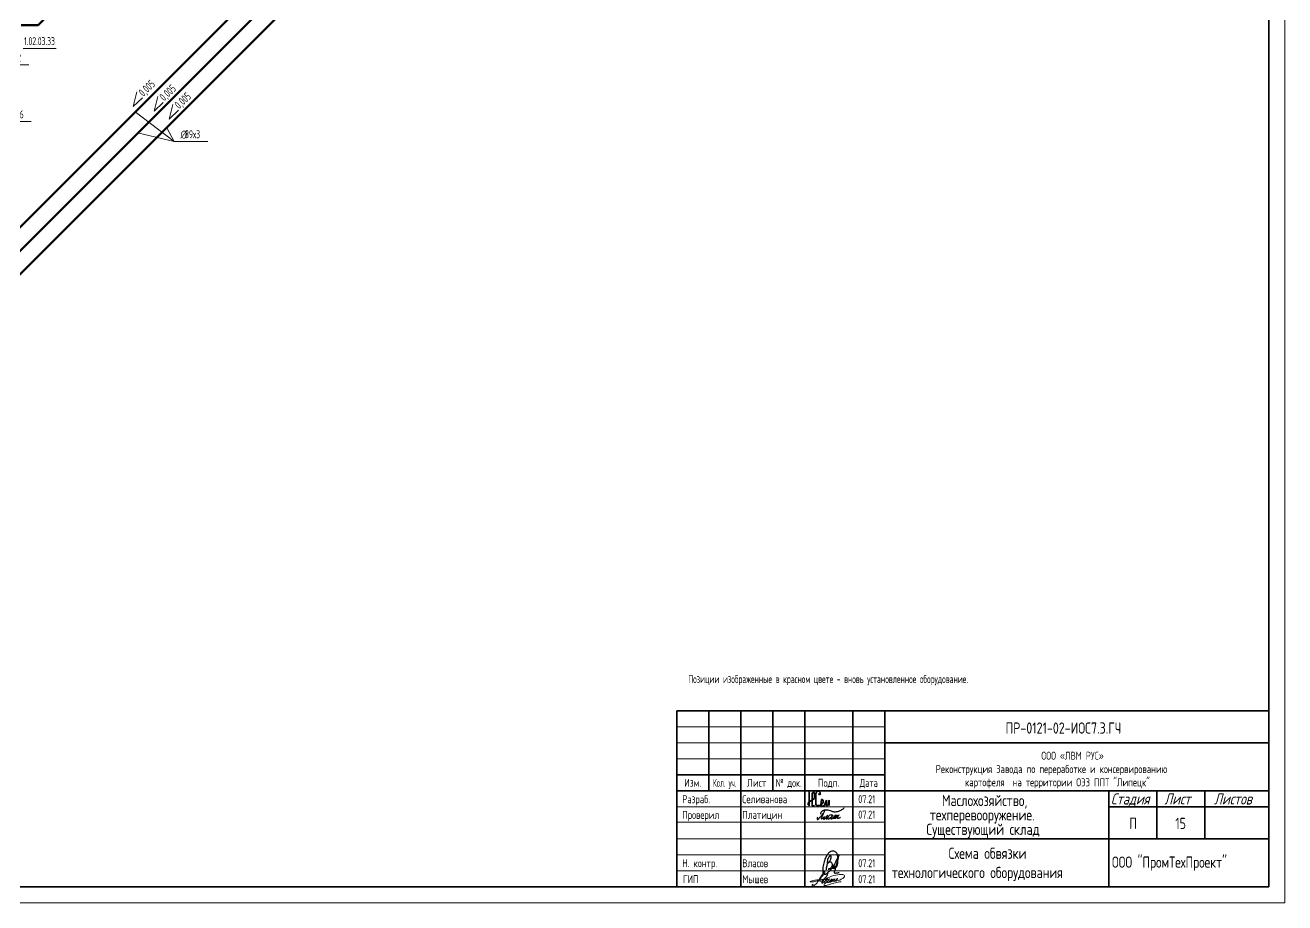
# Model space of a CAD drawing. Header units: millimetres. Extents: x -2281 to 17340, y -2563 to 4166.
# Drawn here: x 5666.5 to 6060, y 0 to 274.3 of the extents above; entities that cross this region are included whole.
import ezdxf
from ezdxf.enums import TextEntityAlignment as Align

# ---------------------------------------------------------------- set-up
doc = ezdxf.new("R2010")
doc.units = ezdxf.units.MM
for name, pattern in [('K5LT32775', [0]), ('K5LT32781', [0]), ('K5LT32783', [0]), ('K5LT32788', [0]), ('K5LT_BASIC', [0]), ('K5LT_THIN', [0]), ('СПЛОШНАЯ', [1089000000.0, 99000000.0, 990000000.0])]:
    doc.linetypes.add(name, pattern=pattern)
doc.layers.add('Системный слой', color=7, linetype='Continuous')
doc.styles.add('KTEXTSTYLE', font='GOST_AU.SHX', dxfattribs={"width": 0.96, "height": 5})
doc.styles.add('ГОСТ 2.304', font='CS_Gost2304.shx')

# ---------------------------------------------------------------- blocks, each defined once
blk = doc.blocks.new('U1413')
at = {"layer": 'Системный слой', "color": 7, "linetype": 'K5LT_THIN', "lineweight": 13}
for q in [(5710.68, 242.22), (5723.47, 237.98)]:
    blk.add_line((5712.99, 237.98), q, dxfattribs=at)
at = {"layer": 'Системный слой', "color": 7, "char_height": 2.5, "attachment_point": 1, "style": 'KTEXTSTYLE'}
for s, insert in [('\\H3.5;\\W0.965;\\Q15;\\Q0;\\W0.715;\\H2.50;∅', (5714.99, 241.48)), ('\\H3.5;\\W0.965;\\Q15;\\Q0;\\W0.715;\\H2.50;89х3', (5716.31, 241.48))]:
    blk.add_mtext(s, dxfattribs=dict(at, insert=insert))
blk = doc.blocks.new('U1435')
at = {"layer": 'Системный слой', "color": 7, "linetype": 'K5LT_THIN', "lineweight": 13}
for q in [(5638.18, 249.96), (5667.59, 261.93)]:
    blk.add_line((5653.33, 261.93), q, dxfattribs=at)
at = {"layer": 'Системный слой', "color": 7, "insert": (5655.33, 265.43), "char_height": 2.5, "attachment_point": 1, "style": 'KTEXTSTYLE'}
blk.add_mtext('\\H3.5;\\W0.965;\\Q15;\\Q0;\\W0.715;\\H2.50;{\\c255;1.04.08.32}', dxfattribs=at)
blk = doc.blocks.new('U1443')
at = {"layer": 'Системный слой', "color": 7, "linetype": 'K5LT_THIN', "lineweight": 13}
for q in [(5645.46, 246.54), (5668.35, 244.16)]:
    blk.add_line((5654.1, 244.16), q, dxfattribs=at)
at = {"layer": 'Системный слой', "color": 7, "insert": (5656.1, 247.66), "char_height": 2.5, "attachment_point": 1, "style": 'KTEXTSTYLE'}
blk.add_mtext('\\H3.5;\\W0.965;\\Q15;\\Q0;\\W0.715;\\H2.50;{\\c255;1.04.08.36}', dxfattribs=at)
blk = doc.blocks.new('T73')
at = {"layer": 'Системный слой', "color": 7, "linetype": 'K5LT_THIN', "lineweight": 13}
for q in [(5701.35, 253.43), (5703.07, 251.61)]:
    blk.add_line((5700.17, 248.86), q, dxfattribs=at)
at = {"layer": 'Системный слой', "color": 7, "insert": (5701.61, 253.67), "char_height": 2.5, "attachment_point": 1, "rotation": 43.441, "style": 'KTEXTSTYLE'}
blk.add_mtext('\\H3.5;\\W0.965;\\Q15;\\Q0;\\W0.715;\\H2.50;0,005', dxfattribs=at)
blk = doc.blocks.new('T74')
at = {"layer": 'Системный слой', "color": 7, "linetype": 'K5LT_THIN', "lineweight": 13}
for q in [(5707.9, 252.01), (5709.61, 250.19)]:
    blk.add_line((5706.71, 247.44), q, dxfattribs=at)
at = {"layer": 'Системный слой', "color": 7, "insert": (5708.15, 252.25), "char_height": 2.5, "attachment_point": 1, "rotation": 43.441, "style": 'KTEXTSTYLE'}
blk.add_mtext('\\H3.5;\\W0.965;\\Q15;\\Q0;\\W0.715;\\H2.50;0,005', dxfattribs=at)
blk = doc.blocks.new('T75')
at = {"layer": 'Системный слой', "color": 7, "linetype": 'K5LT_THIN', "lineweight": 13}
for q in [(5712.59, 249.56), (5714.31, 247.74)]:
    blk.add_line((5711.4, 244.99), q, dxfattribs=at)
at = {"layer": 'Системный слой', "color": 7, "insert": (5712.85, 249.8), "char_height": 2.5, "attachment_point": 1, "rotation": 43.441, "style": 'KTEXTSTYLE'}
blk.add_mtext('\\H3.5;\\W0.965;\\Q15;\\Q0;\\W0.715;\\H2.50;0,005', dxfattribs=at)
blk = doc.blocks.new('U36')
at = {"layer": 'Системный слой', "color": 5, "linetype": 'K5LT_BASIC', "lineweight": 35, "true_color": 0x0000ff}
for p, q in [((691.75, 31.09), (692.29, 31.53)), ((692.08, 34.7), (692.08, 32.6)), ((692.08, 32.6), (692.08, 31.3)), ((692.29, 31.53), (693.75, 32.46)), ((693.14, 34.29), (692.99, 33.92)), ((692.99, 33.92), (692.99, 32.46)), ((692.99, 32.46), (692.99, 31.83)), ((692.99, 31.83), (692.99, 30.46)), ((693.14, 34.29), (693.41, 34.58)), ((693.41, 34.58), (693.52, 34.43)), ((693.52, 34.43), (693.66, 34.15)), ((693.66, 34.15), (693.75, 33.48)), ((693.75, 33.48), (693.75, 33.08)), ((693.75, 33.08), (693.75, 32.83)), ((693.75, 32.83), (693.75, 32.46)), ((694.31, 34.44), (694.16, 33.96)), ((694.16, 33.96), (694.16, 33.69)), ((694.16, 33.69), (694.16, 33.47)), ((694.16, 33.47), (694.16, 33.14)), ((694.16, 33.14), (694.16, 33.02)), ((694.16, 33.02), (694.16, 32)), ((694.16, 32), (694.16, 31.49)), ((694.16, 31.49), (694.16, 31.01)), ((694.47, 34.56), (694.31, 34.44)), ((694.57, 34.65), (694.47, 34.56)), ((694.7, 34.74), (694.57, 34.65)), ((694.85, 34.74), (694.7, 34.74)), ((695.12, 34.74), (694.85, 34.74)), ((695.29, 34.56), (695.12, 34.74)), ((695.12, 34), (695.12, 33.75)), ((695.12, 33.75), (695.29, 33.69)), ((695.41, 34.44), (695.29, 34.56)), ((695.29, 33.69), (695.41, 33.6)), ((695.53, 34.3), (695.41, 34.44)), ((695.41, 33.6), (695.53, 33.69)), ((695.53, 34.05), (695.53, 34.3)), ((695.53, 33.87), (695.53, 34.05)), ((695.53, 33.69), (695.53, 33.87)), ((695.93, 32.14), (695.74, 30.43)), ((696.11, 32.14), (695.93, 32.14)), ((696.42, 32), (696.11, 32.14)), ((696.42, 31.49), (696.42, 32)), ((696.42, 31.25), (696.42, 31.49)), ((697.17, 31.37), (697.46, 32)), ((697.22, 31.46), (697.46, 32)), ((697.32, 31.68), (697.22, 31.46)), ((697.46, 32), (697.32, 31.68)), ((697.46, 32), (697.34, 31.57)), ((697.34, 31.57), (697.34, 31.25)), ((698.02, 31.25), (698.28, 32)), ((698.28, 32), (698.28, 31.41)), ((691.75, 30.47), (691.75, 31.09)), ((692.08, 30.2), (691.75, 30.47)), ((692.08, 31.3), (692.08, 30.2)), ((692.99, 30.46), (692.99, 30.15)), ((692.99, 30.15), (693.16, 30.15)), ((693.16, 30.15), (693.75, 30.31)), ((694.16, 31.01), (694.16, 30.55)), ((694.16, 30.55), (694.31, 30.31)), ((694.31, 30.31), (694.57, 30.31)), ((694.57, 30.31), (695.21, 30.31)), ((695.21, 30.31), (695.74, 30.43)), ((695.74, 30.43), (696.11, 30.78)), ((695.74, 30.43), (695.93, 30.09)), ((695.93, 30.09), (696.26, 30.09)), ((696.11, 30.78), (696.42, 31.25)), ((696.26, 30.09), (696.8, 30.26)), ((696.8, 30.26), (697.17, 31.37)), ((697.34, 31.25), (697.34, 30.81)), ((697.34, 30.81), (697.34, 30.43)), ((697.34, 30.43), (697.46, 30.26)), ((697.46, 30.26), (697.74, 30.26)), ((697.74, 30.26), (698.02, 30.62)), ((698.02, 30.62), (698.02, 31.25)), ((698.28, 31.41), (698.28, 30.81)), ((698.28, 30.81), (698.28, 30.44)), ((698.28, 30.44), (698.44, 30.26))]:
    blk.add_line(p, q, dxfattribs=at)
blk = doc.blocks.new('Из_буфера17084')
at = {"color": 5, "linetype": 'K5LT_BASIC', "lineweight": 35, "true_color": 0x0000ff}
for p, q in [((0, 55), (185, 55)), ((0, 0), (0, 55)), ((10, 50), (10, 55)), ((20, 0), (20, 55)), ((30, 50), (30, 55)), ((40, 0), (40, 55)), ((55, 0), (55, 55)), ((65, 0), (65, 55)), ((185, 0), (185, 55)), ((10, 45), (10, 50)), ((30, 45), (30, 50)), ((10, 40), (10, 45)), ((30, 40), (30, 45)), ((65, 45), (135, 45)), ((135, 45), (185, 45)), ((10, 35), (10, 40)), ((30, 35), (30, 40)), ((0, 35), (20, 35)), ((10, 30), (10, 35)), ((20, 35), (40, 35)), ((30, 30), (30, 35)), ((40, 35), (55, 35)), ((55, 35), (65, 35)), ((0, 30), (20, 30)), ((20, 30), (40, 30)), ((40, 30), (55, 30)), ((55, 30), (65, 30)), ((65, 30), (135, 30)), ((135, 30), (185, 30)), ((135, 15), (135, 30)), ((150, 15), (150, 30)), ((165, 15), (165, 30)), ((135, 25), (150, 25)), ((150, 25), (165, 25)), ((165, 25), (185, 25)), ((65, 15), (135, 15)), ((135, 0), (135, 15)), ((135, 15), (185, 15)), ((0, 0), (185, 0))]:
    blk.add_line(p, q, dxfattribs=at)
at = {"color": 7, "linetype": 'K5LT_THIN', "lineweight": 13}
for p, q in [((0, 50), (65, 50)), ((0, 45), (65, 45)), ((0, 40), (65, 40)), ((0, 25), (65, 25)), ((0, 20.18), (65, 20.18)), ((0, 15), (65, 15)), ((0, 10), (65, 10)), ((0, 5), (65, 5))]:
    blk.add_line(p, q, dxfattribs=at)
at = {"color": 5, "ltscale": 100}
for points, knots in [([(45.13, 22.72), (45.08, 22.75), (44.95, 22.82), (45.08, 23.15), (45.22, 23.53), (45.69, 23.86), (46.35, 24.11), (47.14, 24.13), (47.88, 23.85), (48.45, 23.71), (49.08, 23.41), (49.82, 23.5), (50.56, 23.57), (51.12, 23.85), (51.62, 24.1), (52.06, 24.41), (52.25, 24.67), (52.33, 24.78)], [0, 0, 0, 0, 0.431797, 1.178489, 2.461486, 4.121286, 5.746491, 8.576653, 10.665684, 12.489392, 13.66502, 16.533624, 18.614946, 20.018616, 21.839218, 23.452402, 24.593608, 24.593608, 24.593608, 24.593608]), ([(46.31, 23.98), (46.16, 23.66), (45.88, 23.03), (45.5, 22.22), (45.25, 21.69), (45.1, 21.39), (45.2, 21.2), (45.59, 21.39), (45.86, 21.64), (46.12, 21.87), (46.29, 22.1), (45.92, 21.63), (45.9, 21.46), (45.79, 20.97), (46.45, 21.35), (46.69, 21.8), (47.05, 22.18), (47.28, 22.6), (46.83, 21.86), (46.8, 21.61), (46.63, 21.18), (47.01, 21.23), (47.24, 21.5), (47.38, 21.92), (47.61, 22.28), (47.93, 22.53), (48.36, 22.6), (48.5, 22.2), (48.34, 21.68), (47.86, 21.45), (47.47, 21.04), (47.2, 21.3), (47.28, 21.56), (47.32, 21.73), (47.35, 21.81)], [0, 0, 0, 0, 3.072465, 5.93997, 7.549067, 8.315184, 8.518632, 9.297948, 11.017233, 12.177, 12.274236, 13.253162, 14.373883, 15.056044, 16.321571, 18.238062, 20.462871, 20.485404, 22.259679, 23.256478, 24.22225, 24.572838, 25.944, 27.118904, 28.372944, 29.551905, 30.631397, 31.314613, 32.797992, 34.860972, 36.035272, 36.592578, 37.46905, 38.152896, 38.152896, 38.152896, 38.152896]), ([(43.98, 21.76), (43.94, 21.64), (43.86, 21.42), (43.84, 21.18), (43.85, 20.95), (44.32, 21.18), (44.62, 21.6), (45.24, 22.25), (45.6, 22.7), (45.77, 22.9)], [0, 0, 0, 0, 1.023251, 1.999254, 2.203937, 2.749575, 5.025767, 7.694552, 10.021415, 10.021415, 10.021415, 10.021415]), ([(48.78, 22.48), (48.64, 22.26), (48.44, 21.96), (48.21, 21.63), (48.14, 21.44), (48.12, 21.3), (48.26, 21.19), (48.58, 21.39), (49.02, 21.78), (49.51, 22.16), (49.7, 22.58), (49.45, 22.07), (49.33, 21.92), (49.13, 21.51), (49.03, 21.3), (48.86, 21.13), (49.39, 21.68), (49.57, 21.85), (49.84, 22.16), (50.02, 22.32), (50.12, 22.42), (50.21, 22.4), (50.1, 22.3), (50.07, 22.13), (49.82, 21.79), (49.71, 21.67), (49.5, 21.22), (49.56, 21.42), (49.76, 21.57), (50, 21.82), (50.24, 22.06), (50.47, 22.25), (50.56, 22.43), (50.77, 22.48), (50.47, 22.2), (50.45, 21.98), (50.2, 21.69), (50.16, 21.5), (50.13, 21.33), (50.34, 21.47), (50.64, 21.52), (50.96, 21.64), (51.21, 21.73)], [0, 0, 0, 0, 2.193491, 3.122776, 3.412184, 3.931225, 4.186345, 4.742983, 6.660993, 9.724043, 9.751678, 10.435587, 11.882862, 13.100447, 13.895457, 13.907935, 15.185275, 16.601835, 17.647571, 18.376745, 18.721837, 18.822471, 18.959217, 19.597164, 20.649189, 21.936885, 22.537547, 22.589821, 23.541509, 24.655442, 25.570131, 26.450208, 27.158429, 27.347227, 27.878565, 29.071398, 29.999172, 30.768503, 30.875904, 31.303409, 31.983017, 34.104674, 34.104674, 34.104674, 34.104674])]:
    blk.add_open_spline(points, degree=3, knots=knots, dxfattribs=at)
at = {"color": 5, "linetype": 'СПЛОШНАЯ', "lineweight": 25}
blk.add_open_spline([(46.77, 5.33), (46.78, 5.43), (46.8, 5.65), (46.85, 6.03), (46.93, 6.42), (47, 6.84), (47.09, 7.18), (47.09, 7.49), (47.16, 7.76), (47.18, 8.04), (47.22, 8.33), (47.24, 8.58), (47.29, 8.76), (47.32, 8.95), (47.51, 9.07), (47.53, 9.3), (47.69, 9.4), (47.73, 9.54), (47.83, 9.66), (47.94, 9.73), (48.07, 9.77), (48.19, 9.7), (48.17, 9.59), (48.17, 9.47), (48.21, 9.34), (48.16, 9.18), (48.16, 8.97), (48.07, 8.71), (47.98, 8.32), (47.73, 7.89), (47.5, 7.65), (47.26, 7.38), (47.61, 7.72), (47.8, 7.81), (48.04, 7.82), (48.33, 7.76), (48.48, 7.42), (48.58, 7.06), (48.53, 6.68), (48.5, 6.31), (48.3, 5.98), (48.1, 5.7), (47.76, 5.56), (47.61, 5.59), (47.29, 5.56), (47.38, 5.56), (47.48, 5.57), (47.64, 5.58), (47.81, 5.58), (47.94, 5.64), (48.07, 5.7), (48.18, 5.82), (48.27, 5.95), (48.37, 6.08), (48.43, 6.27), (48.57, 6.41), (48.68, 6.54), (48.81, 6.64), (48.88, 6.76), (49.02, 6.83), (49.06, 6.68), (48.98, 6.56), (48.97, 6.38), (48.89, 6.21), (48.86, 6.03), (48.8, 5.83), (48.78, 5.72), (48.72, 5.54), (48.81, 5.79), (48.92, 5.87), (48.98, 6.03), (49.07, 6.17), (49.25, 6.26), (49.34, 6.43), (49.45, 6.48), (49.57, 6.55), (49.31, 6.34), (49.3, 6.21), (49.2, 6.06), (49.18, 5.9), (49.12, 5.78), (49.14, 5.63), (49.29, 5.65), (49.42, 5.72), (49.66, 5.88), (49.88, 6.17), (50.09, 6.51), (50.23, 6.89), (50.32, 7.3), (50.36, 7.81), (50.38, 8.36), (50.39, 8.94), (50.31, 9.5), (50.25, 10.05), (50.03, 10.51), (49.76, 10.88), (49.3, 11.09), (48.76, 11.17), (48.1, 11.05), (47.56, 10.71), (47.16, 10.24), (46.85, 9.74), (46.56, 9.17), (46.28, 8.51), (46.09, 7.76), (45.84, 6.95), (45.71, 6.12), (45.6, 5.36), (45.63, 4.73), (45.76, 4.28), (45.99, 4.01), (46.22, 3.97), (46.47, 3.91), (46.82, 4.18), (47.25, 4.42), (47.64, 4.86), (48.05, 5.25), (48.45, 5.68), (48.77, 6.23), (49.23, 6.83), (49.58, 7.57), (49.92, 8.21), (50.1, 8.71), (50.3, 9.03), (50.43, 9.32), (50.53, 9.55), (50.62, 9.76), (50.68, 9.9), (50.78, 10.18), (50.61, 9.68), (50.53, 9.44), (50.46, 8.98), (50.34, 8.53), (50.22, 8.09), (50.12, 7.72), (50.01, 7.28), (49.88, 6.82), (49.73, 6.37), (49.66, 5.98), (49.52, 5.57), (49.4, 5.12), (49.23, 4.76), (49.19, 4.26), (49.68, 4.31), (50.02, 4.38), (50.39, 4.41), (50.61, 4.47), (50.73, 4.49)], degree=3, knots=[0, 0, 0, 0, 0.307065, 0.645513, 1.141941, 1.528337, 1.899022, 2.19853, 2.458747, 2.726472, 3.041406, 3.3405, 3.483048, 3.604864, 3.900766, 4.078346, 4.224781, 4.411884, 4.503687, 4.671076, 4.803081, 4.898228, 5.034103, 5.089759, 5.261669, 5.411215, 5.600281, 5.869738, 6.244996, 6.793178, 7.299755, 7.356523, 7.718758, 7.928414, 8.121472, 8.408884, 8.755636, 9.137139, 9.531942, 9.894345, 10.255487, 10.641946, 10.952547, 11.194175, 11.365843, 11.384528, 11.443247, 11.681175, 11.848056, 11.953202, 12.088858, 12.285634, 12.433033, 12.551144, 12.791509, 13.008067, 13.12532, 13.309879, 13.478031, 13.580555, 13.65575, 13.850925, 14.019278, 14.18007, 14.411251, 14.575473, 14.759923, 14.816857, 14.998839, 15.124627, 15.298671, 15.467353, 15.643877, 15.87278, 15.98894, 16.025675, 16.230544, 16.435071, 16.559082, 16.734083, 16.898304, 16.991931, 17.083783, 17.276019, 17.474415, 17.923645, 18.343597, 18.683301, 19.133269, 19.609134, 20.204354, 20.783711, 21.357358, 21.897074, 22.424787, 22.869572, 23.249454, 23.888416, 24.497712, 25.22397, 25.758185, 26.327301, 26.977667, 27.679495, 28.481732, 29.297835, 30.189654, 31.017342, 31.58479, 32.089274, 32.398345, 32.579917, 32.776181, 33.123166, 33.800166, 34.302104, 34.861353, 35.50978, 36.043601, 36.774716, 37.762754, 38.49424, 38.952323, 39.339493, 39.62961, 39.902032, 40.093501, 40.299822, 40.415435, 40.760147, 41.050796, 41.440785, 42.033287, 42.488406, 42.793512, 43.212654, 43.842274, 44.207569, 44.644044, 45.034942, 45.500194, 46.034585, 46.302994, 46.72433, 47.095092, 47.449604, 47.79943, 47.79943, 47.79943, 47.79943], dxfattribs=at)
at = {"color": 5, "lineweight": 13}
for points, knots in [([(45.82, 3.66), (45.98, 3.9), (46.21, 4.26), (46.34, 4.67), (46.31, 5.12), (45.54, 3.99), (45.1, 3.3), (44.28, 1.87), (43.59, 0.92), (43.05, 0.46), (42.68, 0.18), (42.4, 0.3), (42.22, 0.7), (42.54, 0.8), (42.76, 0.87)], [0, 0, 0, 0, 6.284693, 9.320474, 10.7028, 14.159521, 27.560812, 39.892251, 48.410407, 54.395744, 56.198712, 58.40461, 60.334938, 64.443024, 64.443024, 64.443024, 64.443024]), ([(45.74, 3.74), (45.49, 3.39), (45.13, 2.9), (44.72, 2.34), (44.6, 1.85), (45.08, 1.68), (45.72, 1.97), (46.38, 2.83), (46.89, 3.38), (47.51, 4.61), (46.54, 2.98), (46.16, 2.28), (45.37, 1.54), (45.24, 0.92), (46.25, 1.59), (46.51, 1.98), (47.49, 3.14), (46.54, 1.96), (45.96, 1.14), (46.79, 1.38), (47.05, 1.79), (46.94, 2.03), (46.89, 2.14)], [0, 0, 0, 0, 9.484815, 13.736551, 16.722874, 18.440188, 23.790574, 31.629006, 41.675293, 46.218039, 51.067257, 68.169736, 73.547001, 74.702959, 80.578822, 87.347467, 92.924006, 102.634203, 105.699849, 110.724111, 113.68715, 116.26144, 116.26144, 116.26144, 116.26144]), ([(46.81, 2.06), (46.91, 2.11), (47.17, 2.24), (47.94, 2.65), (47.58, 2.31), (47.38, 2.07), (47.21, 1.78), (47.04, 1.38), (47.37, 1.36), (47.82, 1.61), (48.77, 2.8), (48.09, 2.03), (47.69, 1.74), (47.93, 1.35), (48.43, 1.89), (48.67, 1.96), (49.02, 2.52), (48.67, 2.16), (48.62, 2.02), (48.36, 1.66), (48.69, 1.63), (48.91, 1.9), (49.2, 2.08), (49.7, 2.64), (49.26, 2.24), (49.16, 2.06), (48.99, 1.67), (49.37, 1.74), (49.66, 1.94), (49.97, 2.25), (50.22, 2.42), (50.2, 2.63), (50.08, 2.4), (49.92, 2.24), (49.7, 2.01), (49.68, 1.69), (50.27, 1.95), (50.89, 2.06), (51.78, 2.57), (52.43, 3.02), (52.45, 3.72), (51.5, 3.92), (49.99, 3.81), (48.15, 3.23), (46.44, 2.56), (45.03, 2.19), (43.51, 1.74), (42.48, 1.45), (41.32, 1.63), (43.1, 2.09), (43.83, 2.14), (44.91, 2.23), (45.74, 2.32), (46.39, 2.37), (46.85, 2.17), (46.96, 1.81), (46.72, 1.32), (46.38, 1.04), (45.84, 0.5), (46.54, 0.36), (47.33, 0.63), (48.74, 1.01), (50.16, 1.38), (51.05, 1.55), (51.36, 1.61)], [0, 0, 0, 0, 3.038527, 7.928844, 9.086014, 12.097675, 15.528547, 17.66595, 19.070802, 21.454693, 30.967705, 34.235814, 39.209699, 39.978208, 43.376179, 49.785578, 51.259744, 52.554811, 57.050509, 58.414551, 59.41587, 62.54853, 65.780871, 69.329301, 71.355427, 74.592241, 76.413962, 77.857928, 81.064898, 85.38628, 87.364724, 87.89806, 88.63441, 91.138005, 94.624582, 95.523983, 96.849298, 105.203593, 113.462735, 119.068507, 122.32313, 126.456589, 137.821001, 158.653729, 168.966844, 179.809845, 191.75824, 204.353859, 205.97876, 214.275663, 224.201019, 231.149917, 237.277981, 243.463846, 245.690102, 248.131611, 251.152068, 257.181919, 260.294733, 263.185735, 268.486975, 281.393572, 295.095268, 302.11988, 302.11988, 302.11988, 302.11988])]:
    blk.add_open_spline(points, degree=3, knots=knots, dxfattribs=at)
at = {"layer": 'Системный слой'}
blk.add_blockref('U36', (-650.66, -4.87), dxfattribs=at)
at = {"style": 'ГОСТ 2.304'}
for s, p in [('Изм.', (5, 32.5)), ('Лист', (25, 32.5)), ('Подп.', (47.5, 32.5))]:
    blk.add_text(s, height=2.5, dxfattribs=at).set_placement(p, align=Align.MIDDLE_CENTER)
for s, width, p in [('Кол. уч.', 0.65, (15, 32.5)), ('№ док.', 0.8, (35, 32.5)), ('Дата', 0.9, (60, 32.5))]:
    blk.add_text(s, height=2.5, dxfattribs=dict(at, width=width)).set_placement(p, align=Align.MIDDLE_CENTER)
at = {"color": 7, "char_height": 2.5, "attachment_point": 1, "style": 'KTEXTSTYLE'}
for s, insert in [('\\H3.5;\\W0.965;\\Q15;\\Q0;ПР-0121-02-ИОС7.3.ГЧ', (102.73, 51.38)), ('\\H3.5;\\W0.965;\\Q15;\\Q0;\\H2.50; ООО «ЛВМ РУС»', (112.71, 42.23)), ('\\H3.5;\\W0.965;\\Q15;\\Q0;\\H2.50;Реконструкция Завода по переработке и консервированию', (80.95, 38.07)), ('\\H3.5;\\W0.965;\\Q15;\\Q0;\\H2.50;картофеля  на территории ОЭЗ ППТ "Липецк"', (90.08, 33.92)), ('\\H3.5;\\W0.965;\\Q15;\\Q0;\\H2.50; Разраб.', (0.5, 28.63)), ('\\H3.5;\\W0.965;\\Q15;\\Q0;\\H2.50;Селиванова', (20.5, 28.63)), ('{\\W0.891;07.21}', (56.73, 28.63)), ('\\H3.5;\\W0.965;\\Q15;\\Q0;Маслохозяйство,', (82.87, 28.73)), ('\\H3.5;\\W0.965;\\Q15;\\Q15;Стадия', (135.66, 29.23)), ('\\H3.5;\\W0.965;\\Q15;\\Q15;Лист', (152.33, 29.23)), ('\\H3.5;\\W0.965;\\Q15;\\Q15;Листов', (167.88, 29.23)), ('\\H3.5;\\W0.965;\\Q15;\\Q0;\\H2.50; Проверил', (0.5, 23.73)), ('\\H3.5;\\W0.965;\\Q15;\\Q0;\\H2.50;Платицин', (20.5, 23.73)), ('{\\W0.891;07.21}', (56.73, 23.82)), ('\\H3.5;\\W0.965;\\Q15;\\Q0;Существующий склад', (78.01, 19.72)), ('\\H3.5;\\W0.965;\\Q15;\\Q0;техперевооружение.', (79.07, 24.23)), ('\\H3.5;\\W0.965;\\Q15;\\Q0;П', (141.39, 21.58)), ('\\H3.5;\\W0.965;\\Q15;\\Q0;\\H2.50; Н. контр.', (0.5, 8.63)), ('\\H3.5;\\W0.965;\\Q15;\\Q0;\\H2.50;Власов', (20.5, 8.63)), ('{\\W0.891;07.21}', (56.73, 8.63)), ('\\H3.5;\\W0.965;\\Q15;\\Q0;\\H2.50;ГИП', (1.96, 3.63)), ('\\H3.5;\\W0.965;\\Q15;\\Q0;\\H2.50;Мышев', (20.5, 3.63)), ('{\\W0.891;07.21}', (56.73, 3.63))]:
    blk.add_mtext(s, dxfattribs=dict(at, insert=insert))
blk = doc.blocks.new('Из_буфера17188')
at = {"ltscale": 100}
blk.add_blockref('Из_буфера17084', (0, 0), dxfattribs=at)
at = {"linetype": 'Continuous', "style": 'ГОСТ 2.304', "width": 0.95}
blk.add_text('ООО "ПромТехПроект"', height=3.5, dxfattribs=at).set_placement((136.01, 5.97))

msp = doc.modelspace()

# ---------------------------------------------------------------- linework, layer by layer
at = {"color": 7, "linetype": 'K5LT_THIN', "lineweight": 13}
for p, q in [((6060, 594), (6060, 0)), ((6060, 0), (5219, 0))]:
    msp.add_line(p, q, dxfattribs=at)
at = {"color": 5, "linetype": 'K5LT_BASIC', "lineweight": 35, "true_color": 0x0000ff}
for p, q in [((6055, 589), (6055, 5)), ((6055, 5), (5239, 5))]:
    msp.add_line(p, q, dxfattribs=at)
at = {"layer": 'Системный слой', "color": 151, "linetype": 'K5LT32788', "lineweight": 50, "true_color": 0x7fbfff}
msp.add_line((5933.09769, 464.74526), (5574.82634, 106.4739), dxfattribs=at)
at = {"layer": 'Системный слой', "color": 191, "linetype": 'K5LT32781', "lineweight": 50, "true_color": 0xbf7fff}
msp.add_line((5570.64459, 109.58729), (5892.19972, 431.14241), dxfattribs=at)
at = {"layer": 'Системный слой', "color": 211, "linetype": 'K5LT32783', "lineweight": 50, "true_color": 0xff7fff}
msp.add_line((5880.2268, 426.62514), (5566.47405, 112.87239), dxfattribs=at)
at = {"layer": 'Системный слой', "color": 5, "linetype": 'K5LT32775', "lineweight": 50, "true_color": 0x0000ff}
for p, q in [((5674.41598, 278.23159), (5670.49839, 274.314)), ((5670.49839, 274.314), (5665.1904, 274.314))]:
    msp.add_line(p, q, dxfattribs=at)
at = {"layer": 'Системный слой', "color": 7, "linetype": 'K5LT_THIN', "lineweight": 13}
for p, q in [((5665.76875, 267.0666), (5676.09524, 267.0666)), ((5712.98734, 237.97856), (5700.80143, 247.19977)), ((5712.98734, 237.97856), (5701.5699, 240.64828))]:
    msp.add_line(p, q, dxfattribs=at)

# ---------------------------------------------------------------- block references
at = {"ltscale": 100}
msp.add_blockref('Из_буфера17188', (5870, 5), dxfattribs=at)
at = {"layer": 'Системный слой'}
for name in ['U1435', 'T73', 'T74', 'T75', 'U1443', 'U1413']:
    msp.add_blockref(name, (0, 0), dxfattribs=at)

# ---------------------------------------------------------------- texts
at = {"color": 7, "char_height": 2.5, "attachment_point": 1, "style": 'KTEXTSTYLE'}
for s, insert in [('\\H3.5;\\W0.965;\\Q15;\\Q0;\\H2.50; ', (6006.57551, 48.34938)), ('\\H3.5;\\W0.965;\\Q15;\\Q0;\\H2.50; ', (5994.2724, 41.27531)), ('\\H3.5;\\W0.965;\\Q15;\\Q0;\\H2.50; ', (5870.5, 23.72564)), ('\\H3.5;\\W0.965;\\Q15;\\Q0;15', (6025.78682, 26.57668)), ('\\H3.5;\\W0.965;\\Q15;\\Q0;Схема обвязки', (5954.95182, 17.22832)), ('\\H3.5;\\W0.965;\\Q15;\\Q0; ', (5968.98135, 15.7275)), ('\\H3.5;\\W0.965;\\Q15;\\Q15;\\H2.50; ', (5870.5, 8.63334)), ('\\H3.5;\\W0.965;\\Q15;\\Q0;\\W0.960; технологического оборудования', (5935.5, 11.22503)), ('\\H3.5;\\W0.965;\\Q15;\\Q0; ', (5968.98135, 9.72421))]:
    msp.add_mtext(s, dxfattribs=dict(at, insert=insert))
at = {"layer": 'Системный слой', "color": 7, "char_height": 2.5, "attachment_point": 1, "style": 'KTEXTSTYLE'}
for s, insert in [('\\H3.5;\\W0.965;\\Q15;\\Q0;\\W0.715;\\H2.50;1.02.03.33', (5666.10722, 270.57001)), ('\\H3.5;\\W0.965;\\Q15;\\Q0;\\W0.715;\\H2.50;Позиции изображенные в красном цвете - вновь установленное оборудование.', (5873.61407, 71.19977))]:
    msp.add_mtext(s, dxfattribs=dict(at, insert=insert))

doc.saveas('drawing.dxf')
